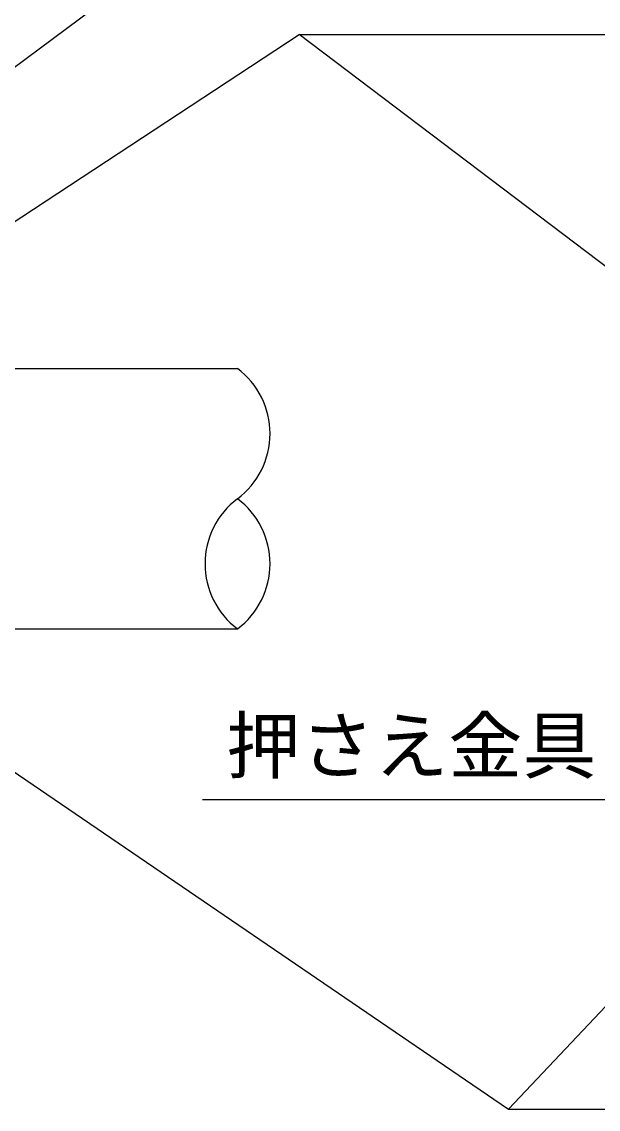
# Model space of a CAD drawing. Extents: x 443 to 1217, y -1921 to -677.
# Drawn here: x 736 to 762.6, y -1594.7 to -1544.6 of the extents above; entities that cross this region are included whole.
import ezdxf
from ezdxf.enums import TextEntityAlignment as Align

# ---------------------------------------------------------------- set-up
doc = ezdxf.new("R2010")
doc.units = 0
doc.header["$MEASUREMENT"] = 0
doc.layers.get('0').update_dxf_attribs({"linetype": 'CONTINUOUS'})
doc.layers.add('10', color=7, linetype='CONTINUOUS')
doc.layers.add('5', color=7, linetype='CONTINUOUS')
doc.styles.add('ｽﾀｲﾙ2', font='MS PGothic.ttf')

msp = doc.modelspace()

# ---------------------------------------------------------------- linework, layer by layer
at = {"color": 7, "linetype": 'Continuous'}
for p, q in [((724.222, -1555.292), (749.829, -1536.202)), ((727.524, -1559.226), (748.811, -1545.229)), ((770.033, -1561.306), (748.811, -1545.229)), ((748.811, -1545.229), (775.191, -1545.229)), ((729.321, -1574.859), (758.446, -1594.728)), ((764.269, -1580.481), (744.353, -1580.481)), ((772.146, -1580.2), (758.446, -1594.728)), ((758.446, -1594.728), (819.161, -1594.728))]:
    msp.add_line(p, q, dxfattribs=at)
at = {"layer": '5', "color": 3, "linetype": 'Continuous'}
for p, q in [((729.321, -1560.62), (745.971, -1560.62)), ((729.321, -1572.608), (745.971, -1572.608))]:
    msp.add_line(p, q, dxfattribs=at)
for centre, start, end in [((743.723, -1563.617), 306.8699, 53.1301), ((748.219, -1569.611), 126.8699, 233.1301), ((743.723, -1569.611), 306.8699, 53.1301)]:
    msp.add_arc(centre, 3.746, start, end, dxfattribs=at)

# ---------------------------------------------------------------- texts
at = {"layer": '10', "linetype": 'Continuous', "style": 'ｽﾀｲﾙ2'}
msp.add_attdef('押さえ金具', text='', height=2.5, dxfattribs=at).set_placement((745.45, -1579.984), align=Align.BOTTOM_LEFT)

doc.saveas('drawing.dxf')
